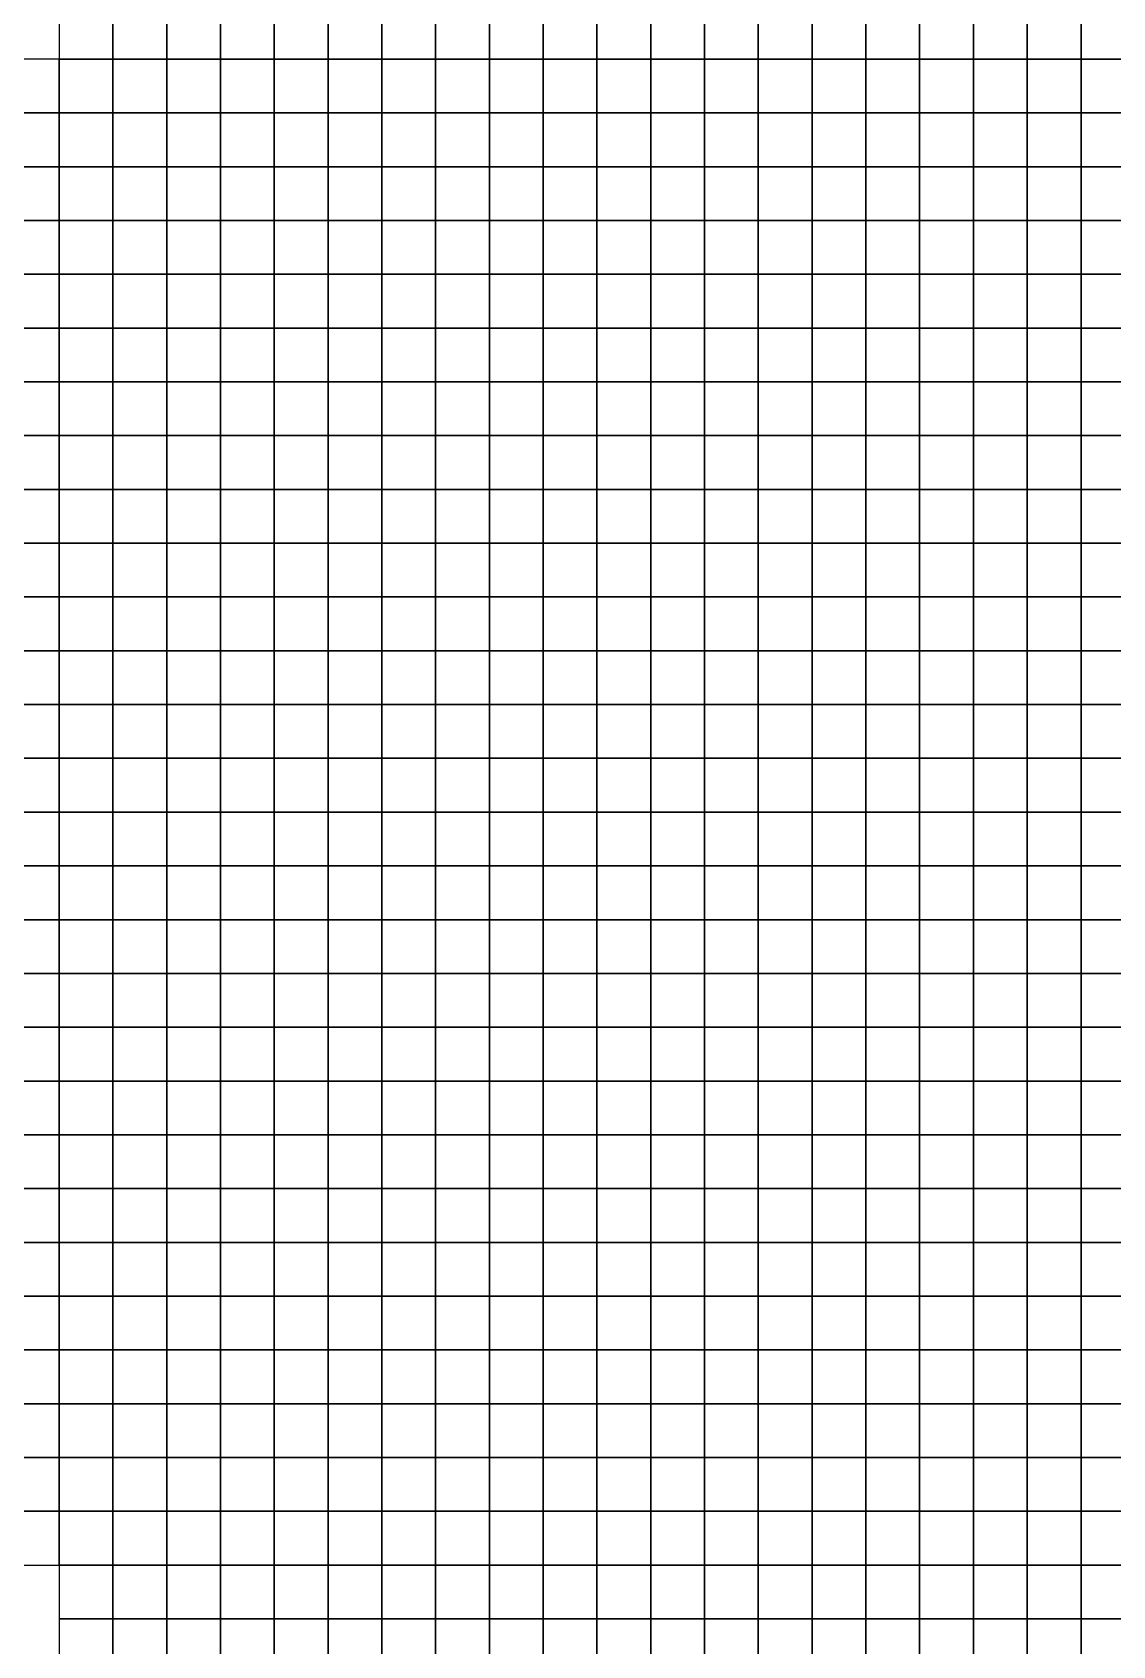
# Model space of a CAD drawing. Extents: x -2.8 to 74.5, y -0.2 to 18.4.
# Drawn here: x 6.07 to 10.09, y 5.9 to 11.9 of the extents above; entities that cross this region are included whole.
import ezdxf

# ---------------------------------------------------------------- set-up
doc = ezdxf.new("R2010")
doc.units = 0
doc.header["$MEASUREMENT"] = 0
doc.layers.add('layer_elements', color=7, linetype='Continuous')

msp = doc.modelspace()

# ---------------------------------------------------------------- linework, layer by layer
at = {"layer": 'layer_elements', "color": 40, "true_color": 0xffdc37}
for points in [[(6.17, 11.8), (6.37, 11.8, 0), (6.37, 12, 0), (6.17, 12)], [(6.37, 11.8, 0), (6.57, 11.8), (6.57, 12), (6.37, 12, 0)], [(6.57, 11.8), (6.77, 11.8), (6.77, 12), (6.57, 12)], [(5.97, 11.6), (6.17, 11.6), (6.17, 11.8), (5.97, 11.8)], [(6.57, 11.6), (6.77, 11.6), (6.77, 11.8), (6.57, 11.8)], [(6.57, 11.4), (6.77, 11.4), (6.77, 11.6), (6.57, 11.6)], [(6.17, 11.2), (6.37, 11.2), (6.37, 11.4), (6.17, 11.4)], [(6.37, 11.2), (6.57, 11.2), (6.57, 11.4), (6.37, 11.4)], [(6.57, 11.2), (6.77, 11.2), (6.77, 11.4), (6.57, 11.4)], [(6.37, 11), (6.57, 11), (6.57, 11.2), (6.37, 11.2)], [(6.17, 6.6), (6.37, 6.6), (6.37, 6.8), (6.17, 6.8)], [(6.37, 6.6), (6.57, 6.6), (6.57, 6.8), (6.37, 6.8)], [(6.57, 6.6), (6.77, 6.6), (6.77, 6.8), (6.57, 6.8)], [(6.57, 6.4), (6.77, 6.4), (6.77, 6.6), (6.57, 6.6)], [(5.97, 6.2), (6.17, 6.2), (6.17, 6.4, 0), (5.97, 6.4, 0)], [(6.57, 6.2), (6.77, 6.2), (6.77, 6.4), (6.57, 6.4)], [(6.17, 6), (6.37, 6, 0), (6.37, 6.2, 0), (6.17, 6.2)], [(6.37, 6, 0), (6.57, 6), (6.57, 6.2), (6.37, 6.2, 0)], [(6.57, 6), (6.77, 6), (6.77, 6.2), (6.57, 6.2)], [(6.17, 5.8), (6.37, 5.8, 0), (6.37, 6, 0), (6.17, 6)], [(6.37, 5.8, 0), (6.57, 5.8), (6.57, 6), (6.37, 6, 0)], [(6.57, 5.8), (6.77, 5.8), (6.77, 6), (6.57, 6)]]:
    msp.add_3dface(points, dxfattribs=at)
at = {"layer": 'layer_elements', "color": 51, "true_color": 0xffff73}
for points in [[(6.77, 11.8), (6.97, 11.8), (6.97, 12), (6.77, 12)], [(6.97, 11.8), (7.17, 11.8), (7.17, 12), (6.97, 12)], [(6.77, 11.6), (6.97, 11.6), (6.97, 11.8), (6.77, 11.8)], [(6.97, 11.6), (7.17, 11.6), (7.17, 11.8), (6.97, 11.8)], [(5.97, 11.4), (6.17, 11.4), (6.17, 11.6), (5.97, 11.6)], [(6.77, 11.4), (6.97, 11.4), (6.97, 11.6), (6.77, 11.6)], [(6.97, 11.4), (7.17, 11.4), (7.17, 11.6), (6.97, 11.6)], [(5.97, 11.2), (6.17, 11.2), (6.17, 11.4), (5.97, 11.4)], [(6.77, 11.2), (6.97, 11.2), (6.97, 11.4), (6.77, 11.4)], [(6.97, 11.2), (7.17, 11.2), (7.17, 11.4), (6.97, 11.4)], [(5.97, 11), (6.17, 11), (6.17, 11.2), (5.97, 11.2)], [(6.17, 11), (6.37, 11), (6.37, 11.2), (6.17, 11.2)], [(6.57, 11), (6.77, 11), (6.77, 11.2), (6.57, 11.2)], [(6.77, 11), (6.97, 11), (6.97, 11.2), (6.77, 11.2)], [(6.97, 11), (7.17, 11), (7.17, 11.2), (6.97, 11.2)], [(5.97, 10.8), (6.17, 10.8), (6.17, 11), (5.97, 11)], [(6.17, 10.8), (6.37, 10.8), (6.37, 11), (6.17, 11)], [(6.37, 10.8), (6.57, 10.8), (6.57, 11), (6.37, 11)], [(6.57, 10.8), (6.77, 10.8), (6.77, 11), (6.57, 11)], [(6.77, 10.8), (6.97, 10.8), (6.97, 11), (6.77, 11)], [(5.97, 10.6), (6.17, 10.6), (6.17, 10.8), (5.97, 10.8)], [(6.17, 10.6), (6.37, 10.6), (6.37, 10.8), (6.17, 10.8)], [(6.37, 10.6), (6.57, 10.6), (6.57, 10.8), (6.37, 10.8)], [(6.57, 10.6), (6.77, 10.6), (6.77, 10.8), (6.57, 10.8)], [(5.97, 7), (6.17, 7), (6.17, 7.2), (5.97, 7.2)], [(6.17, 7), (6.37, 7), (6.37, 7.2), (6.17, 7.2)], [(6.37, 7), (6.57, 7), (6.57, 7.2), (6.37, 7.2)], [(6.57, 7), (6.77, 7), (6.77, 7.2), (6.57, 7.2)], [(5.97, 6.8), (6.17, 6.8), (6.17, 7), (5.97, 7)], [(6.17, 6.8), (6.37, 6.8), (6.37, 7), (6.17, 7)], [(6.37, 6.8), (6.57, 6.8), (6.57, 7), (6.37, 7)], [(6.57, 6.8), (6.77, 6.8), (6.77, 7), (6.57, 7)], [(6.77, 6.8), (6.97, 6.8), (6.97, 7), (6.77, 7)], [(5.97, 6.6), (6.17, 6.6), (6.17, 6.8), (5.97, 6.8)], [(6.77, 6.6), (6.97, 6.6), (6.97, 6.8), (6.77, 6.8)], [(5.97, 6.4, 0), (6.17, 6.4, 0), (6.17, 6.6), (5.97, 6.6)], [(6.77, 6.4), (6.97, 6.4), (6.97, 6.6), (6.77, 6.6)], [(6.77, 6.2), (6.97, 6.2), (6.97, 6.4), (6.77, 6.4)], [(6.77, 6), (6.97, 6), (6.97, 6.2), (6.77, 6.2)], [(6.77, 5.8), (6.97, 5.8), (6.97, 6), (6.77, 6)], [(6.97, 5.8), (7.17, 5.8), (7.17, 6), (6.97, 6)]]:
    msp.add_3dface(points, dxfattribs=at)
at = {"layer": 'layer_elements', "color": 171, "true_color": 0x8080ff}
for points in [[(7.17, 11.8), (7.37, 11.8), (7.37, 12), (7.17, 12)], [(7.37, 11.8), (7.57, 11.8), (7.57, 12), (7.37, 12)], [(7.57, 11.8), (7.77, 11.8), (7.77, 12), (7.57, 12)], [(7.77, 11.8), (7.97, 11.8), (7.97, 12), (7.77, 12)], [(7.97, 11.8), (8.17, 11.8), (8.17, 12), (7.97, 12)], [(8.17, 11.8), (8.37, 11.8), (8.37, 12), (8.17, 12)], [(8.37, 11.8), (8.57, 11.8), (8.57, 12), (8.37, 12)], [(8.57, 11.8), (8.77, 11.8), (8.77, 12), (8.57, 12)], [(8.77, 11.8), (8.97, 11.8), (8.97, 12), (8.77, 12)], [(8.97, 11.8), (9.17, 11.8), (9.17, 12), (8.97, 12)], [(9.17, 11.8), (9.37, 11.8), (9.37, 12), (9.17, 12)], [(9.37, 11.8), (9.57, 11.8), (9.57, 12), (9.37, 12)], [(9.57, 11.8), (9.77, 11.8), (9.77, 12), (9.57, 12)], [(9.77, 11.8), (9.97, 11.8), (9.97, 12), (9.77, 12)], [(9.97, 11.8), (10.17, 11.8), (10.17, 12), (9.97, 12)], [(7.17, 11.6), (7.37, 11.6), (7.37, 11.8), (7.17, 11.8)], [(7.37, 11.6), (7.57, 11.6), (7.57, 11.8), (7.37, 11.8)], [(7.57, 11.6), (7.77, 11.6), (7.77, 11.8), (7.57, 11.8)], [(7.77, 11.6), (7.97, 11.6), (7.97, 11.8), (7.77, 11.8)], [(7.97, 11.6), (8.17, 11.6), (8.17, 11.8), (7.97, 11.8)], [(8.17, 11.6), (8.37, 11.6), (8.37, 11.8), (8.17, 11.8)], [(8.37, 11.6), (8.57, 11.6), (8.57, 11.8), (8.37, 11.8)], [(8.57, 11.6), (8.77, 11.6), (8.77, 11.8), (8.57, 11.8)], [(8.77, 11.6), (8.97, 11.6), (8.97, 11.8), (8.77, 11.8)], [(8.97, 11.6), (9.17, 11.6), (9.17, 11.8), (8.97, 11.8)], [(9.17, 11.6), (9.37, 11.6), (9.37, 11.8), (9.17, 11.8)], [(9.37, 11.6), (9.57, 11.6), (9.57, 11.8), (9.37, 11.8)], [(9.57, 11.6), (9.77, 11.6), (9.77, 11.8), (9.57, 11.8)], [(9.77, 11.6), (9.97, 11.6), (9.97, 11.8), (9.77, 11.8)], [(9.97, 11.6), (10.17, 11.6), (10.17, 11.8), (9.97, 11.8)], [(7.17, 11.4), (7.37, 11.4), (7.37, 11.6), (7.17, 11.6)], [(7.37, 11.4), (7.57, 11.4), (7.57, 11.6), (7.37, 11.6)], [(7.57, 11.4), (7.77, 11.4), (7.77, 11.6), (7.57, 11.6)], [(7.77, 11.4), (7.97, 11.4), (7.97, 11.6), (7.77, 11.6)], [(7.97, 11.4), (8.17, 11.4), (8.17, 11.6), (7.97, 11.6)], [(8.17, 11.4), (8.37, 11.4), (8.37, 11.6), (8.17, 11.6)], [(8.37, 11.4), (8.57, 11.4), (8.57, 11.6), (8.37, 11.6)], [(8.57, 11.4), (8.77, 11.4), (8.77, 11.6), (8.57, 11.6)], [(8.77, 11.4), (8.97, 11.4), (8.97, 11.6), (8.77, 11.6)], [(8.97, 11.4), (9.17, 11.4), (9.17, 11.6), (8.97, 11.6)], [(9.17, 11.4), (9.37, 11.4), (9.37, 11.6), (9.17, 11.6)], [(9.37, 11.4), (9.57, 11.4), (9.57, 11.6), (9.37, 11.6)], [(9.57, 11.4), (9.77, 11.4), (9.77, 11.6), (9.57, 11.6)], [(9.77, 11.4), (9.97, 11.4), (9.97, 11.6), (9.77, 11.6)], [(9.97, 11.4), (10.17, 11.4), (10.17, 11.6), (9.97, 11.6)], [(7.17, 11.2), (7.37, 11.2), (7.37, 11.4), (7.17, 11.4)], [(7.37, 11.2), (7.57, 11.2), (7.57, 11.4), (7.37, 11.4)], [(7.57, 11.2), (7.77, 11.2), (7.77, 11.4), (7.57, 11.4)], [(7.77, 11.2), (7.97, 11.2), (7.97, 11.4), (7.77, 11.4)], [(7.97, 11.2), (8.17, 11.2), (8.17, 11.4), (7.97, 11.4)], [(8.17, 11.2), (8.37, 11.2), (8.37, 11.4), (8.17, 11.4)], [(8.37, 11.2), (8.57, 11.2), (8.57, 11.4), (8.37, 11.4)], [(8.57, 11.2), (8.77, 11.2), (8.77, 11.4), (8.57, 11.4)], [(8.77, 11.2), (8.97, 11.2), (8.97, 11.4), (8.77, 11.4)], [(8.97, 11.2), (9.17, 11.2), (9.17, 11.4), (8.97, 11.4)], [(9.17, 11.2), (9.37, 11.2), (9.37, 11.4), (9.17, 11.4)], [(9.37, 11.2), (9.57, 11.2), (9.57, 11.4), (9.37, 11.4)], [(9.57, 11.2), (9.77, 11.2), (9.77, 11.4), (9.57, 11.4)], [(9.77, 11.2), (9.97, 11.2), (9.97, 11.4), (9.77, 11.4)], [(9.97, 11.2), (10.17, 11.2), (10.17, 11.4), (9.97, 11.4)], [(7.17, 11), (7.37, 11), (7.37, 11.2), (7.17, 11.2)], [(7.37, 11), (7.57, 11), (7.57, 11.2), (7.37, 11.2)], [(7.57, 11), (7.77, 11), (7.77, 11.2), (7.57, 11.2)], [(7.77, 11), (7.97, 11), (7.97, 11.2), (7.77, 11.2)], [(7.97, 11), (8.17, 11), (8.17, 11.2), (7.97, 11.2)], [(8.17, 11), (8.37, 11), (8.37, 11.2), (8.17, 11.2)], [(8.37, 11), (8.57, 11), (8.57, 11.2), (8.37, 11.2)], [(8.57, 11), (8.77, 11), (8.77, 11.2), (8.57, 11.2)], [(8.77, 11), (8.97, 11), (8.97, 11.2), (8.77, 11.2)], [(8.97, 11), (9.17, 11), (9.17, 11.2), (8.97, 11.2)], [(9.17, 11), (9.37, 11), (9.37, 11.2), (9.17, 11.2)], [(9.37, 11), (9.57, 11), (9.57, 11.2), (9.37, 11.2)], [(9.57, 11), (9.77, 11), (9.77, 11.2), (9.57, 11.2)], [(9.77, 11), (9.97, 11), (9.97, 11.2), (9.77, 11.2)], [(9.97, 11), (10.17, 11), (10.17, 11.2), (9.97, 11.2)], [(6.97, 10.8), (7.17, 10.8), (7.17, 11), (6.97, 11)], [(7.17, 10.8), (7.37, 10.8), (7.37, 11), (7.17, 11)], [(7.37, 10.8), (7.57, 10.8), (7.57, 11), (7.37, 11)], [(7.57, 10.8), (7.77, 10.8), (7.77, 11), (7.57, 11)], [(7.77, 10.8), (7.97, 10.8), (7.97, 11), (7.77, 11)], [(7.97, 10.8), (8.17, 10.8), (8.17, 11), (7.97, 11)], [(8.17, 10.8), (8.37, 10.8), (8.37, 11), (8.17, 11)], [(8.37, 10.8), (8.57, 10.8), (8.57, 11), (8.37, 11)], [(8.57, 10.8), (8.77, 10.8), (8.77, 11), (8.57, 11)], [(8.77, 10.8), (8.97, 10.8), (8.97, 11), (8.77, 11)], [(8.97, 10.8), (9.17, 10.8), (9.17, 11), (8.97, 11)], [(9.17, 10.8), (9.37, 10.8), (9.37, 11), (9.17, 11)], [(9.37, 10.8), (9.57, 10.8), (9.57, 11), (9.37, 11)], [(9.57, 10.8), (9.77, 10.8), (9.77, 11), (9.57, 11)], [(9.77, 10.8), (9.97, 10.8), (9.97, 11), (9.77, 11)], [(9.97, 10.8), (10.17, 10.8), (10.17, 11), (9.97, 11)], [(6.77, 10.6), (6.97, 10.6), (6.97, 10.8), (6.77, 10.8)], [(6.97, 10.6), (7.17, 10.6), (7.17, 10.8), (6.97, 10.8)], [(7.17, 10.6), (7.37, 10.6), (7.37, 10.8), (7.17, 10.8)], [(7.37, 10.6), (7.57, 10.6), (7.57, 10.8), (7.37, 10.8)], [(7.57, 10.6), (7.77, 10.6), (7.77, 10.8), (7.57, 10.8)], [(7.77, 10.6), (7.97, 10.6), (7.97, 10.8), (7.77, 10.8)], [(7.97, 10.6), (8.17, 10.6), (8.17, 10.8), (7.97, 10.8)], [(8.17, 10.6), (8.37, 10.6), (8.37, 10.8), (8.17, 10.8)], [(8.37, 10.6), (8.57, 10.6), (8.57, 10.8), (8.37, 10.8)], [(8.57, 10.6), (8.77, 10.6), (8.77, 10.8), (8.57, 10.8)], [(8.77, 10.6), (8.97, 10.6), (8.97, 10.8), (8.77, 10.8)], [(8.97, 10.6), (9.17, 10.6), (9.17, 10.8), (8.97, 10.8)], [(9.17, 10.6), (9.37, 10.6), (9.37, 10.8), (9.17, 10.8)], [(9.37, 10.6), (9.57, 10.6), (9.57, 10.8), (9.37, 10.8)], [(9.57, 10.6), (9.77, 10.6), (9.77, 10.8), (9.57, 10.8)], [(9.77, 10.6), (9.97, 10.6), (9.97, 10.8), (9.77, 10.8)], [(9.97, 10.6), (10.17, 10.6), (10.17, 10.8), (9.97, 10.8)], [(5.97, 10.4), (6.17, 10.4), (6.17, 10.6), (5.97, 10.6)], [(6.17, 10.4), (6.37, 10.4), (6.37, 10.6), (6.17, 10.6)], [(6.37, 10.4), (6.57, 10.4), (6.57, 10.6), (6.37, 10.6)], [(6.57, 10.4), (6.77, 10.4), (6.77, 10.6), (6.57, 10.6)], [(6.77, 10.4), (6.97, 10.4), (6.97, 10.6), (6.77, 10.6)], [(6.97, 10.4), (7.17, 10.4), (7.17, 10.6), (6.97, 10.6)], [(7.17, 10.4), (7.37, 10.4), (7.37, 10.6), (7.17, 10.6)], [(7.37, 10.4), (7.57, 10.4), (7.57, 10.6), (7.37, 10.6)], [(7.57, 10.4), (7.77, 10.4), (7.77, 10.6), (7.57, 10.6)], [(7.77, 10.4), (7.97, 10.4), (7.97, 10.6), (7.77, 10.6)], [(7.97, 10.4), (8.17, 10.4), (8.17, 10.6), (7.97, 10.6)], [(8.17, 10.4), (8.37, 10.4), (8.37, 10.6), (8.17, 10.6)], [(8.37, 10.4), (8.57, 10.4), (8.57, 10.6), (8.37, 10.6)], [(8.57, 10.4), (8.77, 10.4), (8.77, 10.6), (8.57, 10.6)], [(8.77, 10.4), (8.97, 10.4), (8.97, 10.6), (8.77, 10.6)], [(8.97, 10.4), (9.17, 10.4), (9.17, 10.6), (8.97, 10.6)], [(9.17, 10.4), (9.37, 10.4), (9.37, 10.6), (9.17, 10.6)], [(9.37, 10.4), (9.57, 10.4), (9.57, 10.6), (9.37, 10.6)], [(9.57, 10.4), (9.77, 10.4), (9.77, 10.6), (9.57, 10.6)], [(9.77, 10.4), (9.97, 10.4), (9.97, 10.6), (9.77, 10.6)], [(9.97, 10.4), (10.17, 10.4), (10.17, 10.6), (9.97, 10.6)], [(5.97, 10.2), (6.17, 10.2), (6.17, 10.4), (5.97, 10.4)], [(6.17, 10.2), (6.37, 10.2), (6.37, 10.4), (6.17, 10.4)], [(6.37, 10.2), (6.57, 10.2), (6.57, 10.4), (6.37, 10.4)], [(6.57, 10.2), (6.77, 10.2), (6.77, 10.4), (6.57, 10.4)], [(6.77, 10.2), (6.97, 10.2), (6.97, 10.4), (6.77, 10.4)], [(6.97, 10.2), (7.17, 10.2), (7.17, 10.4), (6.97, 10.4)], [(7.17, 10.2), (7.37, 10.2), (7.37, 10.4), (7.17, 10.4)], [(7.37, 10.2), (7.57, 10.2), (7.57, 10.4), (7.37, 10.4)], [(7.57, 10.2), (7.77, 10.2), (7.77, 10.4), (7.57, 10.4)], [(7.77, 10.2), (7.97, 10.2), (7.97, 10.4), (7.77, 10.4)], [(7.97, 10.2), (8.17, 10.2), (8.17, 10.4), (7.97, 10.4)], [(8.17, 10.2), (8.37, 10.2), (8.37, 10.4), (8.17, 10.4)], [(8.37, 10.2), (8.57, 10.2), (8.57, 10.4), (8.37, 10.4)], [(8.57, 10.2), (8.77, 10.2), (8.77, 10.4), (8.57, 10.4)], [(8.77, 10.2), (8.97, 10.2), (8.97, 10.4), (8.77, 10.4)], [(8.97, 10.2), (9.17, 10.2), (9.17, 10.4), (8.97, 10.4)], [(9.17, 10.2), (9.37, 10.2), (9.37, 10.4), (9.17, 10.4)], [(9.37, 10.2), (9.57, 10.2), (9.57, 10.4), (9.37, 10.4)], [(9.57, 10.2), (9.77, 10.2), (9.77, 10.4), (9.57, 10.4)], [(9.77, 10.2), (9.97, 10.2), (9.97, 10.4), (9.77, 10.4)], [(9.97, 10.2), (10.17, 10.2), (10.17, 10.4), (9.97, 10.4)], [(5.97, 10), (6.17, 10), (6.17, 10.2), (5.97, 10.2)], [(6.17, 10), (6.37, 10), (6.37, 10.2), (6.17, 10.2)], [(6.37, 10), (6.57, 10), (6.57, 10.2), (6.37, 10.2)], [(6.57, 10), (6.77, 10), (6.77, 10.2), (6.57, 10.2)], [(6.77, 10), (6.97, 10), (6.97, 10.2), (6.77, 10.2)], [(6.97, 10), (7.17, 10), (7.17, 10.2), (6.97, 10.2)], [(7.17, 10), (7.37, 10), (7.37, 10.2), (7.17, 10.2)], [(7.37, 10), (7.57, 10), (7.57, 10.2), (7.37, 10.2)], [(7.57, 10), (7.77, 10), (7.77, 10.2), (7.57, 10.2)], [(7.77, 10), (7.97, 10), (7.97, 10.2), (7.77, 10.2)], [(7.97, 10), (8.17, 10), (8.17, 10.2), (7.97, 10.2)], [(8.17, 10), (8.37, 10), (8.37, 10.2), (8.17, 10.2)], [(8.37, 10), (8.57, 10), (8.57, 10.2), (8.37, 10.2)], [(8.57, 10), (8.77, 10), (8.77, 10.2), (8.57, 10.2)], [(8.77, 10), (8.97, 10), (8.97, 10.2), (8.77, 10.2)], [(8.97, 10), (9.17, 10), (9.17, 10.2), (8.97, 10.2)], [(9.17, 10), (9.37, 10), (9.37, 10.2), (9.17, 10.2)], [(9.37, 10), (9.57, 10), (9.57, 10.2), (9.37, 10.2)], [(9.57, 10), (9.77, 10), (9.77, 10.2), (9.57, 10.2)], [(9.77, 10), (9.97, 10), (9.97, 10.2), (9.77, 10.2)], [(9.97, 10), (10.17, 10), (10.17, 10.2), (9.97, 10.2)], [(5.97, 9.8), (6.17, 9.8), (6.17, 10), (5.97, 10)], [(6.17, 9.8), (6.37, 9.8), (6.37, 10), (6.17, 10)], [(6.37, 9.8), (6.57, 9.8), (6.57, 10), (6.37, 10)], [(6.57, 9.8), (6.77, 9.8), (6.77, 10), (6.57, 10)], [(6.77, 9.8), (6.97, 9.8), (6.97, 10), (6.77, 10)], [(6.97, 9.8), (7.17, 9.8), (7.17, 10), (6.97, 10)], [(7.17, 9.8), (7.37, 9.8), (7.37, 10), (7.17, 10)], [(7.37, 9.8), (7.57, 9.8), (7.57, 10), (7.37, 10)], [(7.57, 9.8), (7.77, 9.8), (7.77, 10), (7.57, 10)], [(7.77, 9.8), (7.97, 9.8), (7.97, 10), (7.77, 10)], [(7.97, 9.8), (8.17, 9.8), (8.17, 10), (7.97, 10)], [(8.17, 9.8), (8.37, 9.8), (8.37, 10), (8.17, 10)], [(8.37, 9.8), (8.57, 9.8), (8.57, 10), (8.37, 10)], [(8.57, 9.8), (8.77, 9.8), (8.77, 10), (8.57, 10)], [(8.77, 9.8), (8.97, 9.8), (8.97, 10), (8.77, 10)], [(8.97, 9.8), (9.17, 9.8), (9.17, 10), (8.97, 10)], [(9.17, 9.8), (9.37, 9.8), (9.37, 10), (9.17, 10)], [(9.37, 9.8), (9.57, 9.8), (9.57, 10), (9.37, 10)], [(9.57, 9.8), (9.77, 9.8), (9.77, 10), (9.57, 10)], [(9.77, 9.8), (9.97, 9.8), (9.97, 10), (9.77, 10)], [(9.97, 9.8), (10.17, 9.8), (10.17, 10), (9.97, 10)], [(5.97, 9.6), (6.17, 9.6), (6.17, 9.8), (5.97, 9.8)], [(6.17, 9.6), (6.37, 9.6), (6.37, 9.8), (6.17, 9.8)], [(6.37, 9.6), (6.57, 9.6), (6.57, 9.8), (6.37, 9.8)], [(6.57, 9.6), (6.77, 9.6), (6.77, 9.8), (6.57, 9.8)], [(6.77, 9.6), (6.97, 9.6), (6.97, 9.8), (6.77, 9.8)], [(6.97, 9.6), (7.17, 9.6), (7.17, 9.8), (6.97, 9.8)], [(7.17, 9.6), (7.37, 9.6), (7.37, 9.8), (7.17, 9.8)], [(7.37, 9.6), (7.57, 9.6), (7.57, 9.8), (7.37, 9.8)], [(7.57, 9.6), (7.77, 9.6), (7.77, 9.8), (7.57, 9.8)], [(7.77, 9.6), (7.97, 9.6), (7.97, 9.8), (7.77, 9.8)], [(7.97, 9.6), (8.17, 9.6), (8.17, 9.8), (7.97, 9.8)], [(8.17, 9.6), (8.37, 9.6), (8.37, 9.8), (8.17, 9.8)], [(8.37, 9.6), (8.57, 9.6), (8.57, 9.8), (8.37, 9.8)], [(8.57, 9.6), (8.77, 9.6), (8.77, 9.8), (8.57, 9.8)], [(8.77, 9.6), (8.97, 9.6), (8.97, 9.8), (8.77, 9.8)], [(8.97, 9.6), (9.17, 9.6), (9.17, 9.8), (8.97, 9.8)], [(9.17, 9.6), (9.37, 9.6), (9.37, 9.8), (9.17, 9.8)], [(9.37, 9.6), (9.57, 9.6), (9.57, 9.8), (9.37, 9.8)], [(9.57, 9.6), (9.77, 9.6), (9.77, 9.8), (9.57, 9.8)], [(9.77, 9.6), (9.97, 9.6), (9.97, 9.8), (9.77, 9.8)], [(9.97, 9.6), (10.17, 9.6), (10.17, 9.8), (9.97, 9.8)], [(5.97, 9.4), (6.17, 9.4), (6.17, 9.6), (5.97, 9.6)], [(6.17, 9.4), (6.37, 9.4), (6.37, 9.6), (6.17, 9.6)], [(6.37, 9.4), (6.57, 9.4), (6.57, 9.6), (6.37, 9.6)], [(6.57, 9.4), (6.77, 9.4), (6.77, 9.6), (6.57, 9.6)], [(6.77, 9.4), (6.97, 9.4), (6.97, 9.6), (6.77, 9.6)], [(6.97, 9.4), (7.17, 9.4), (7.17, 9.6), (6.97, 9.6)], [(7.17, 9.4), (7.37, 9.4), (7.37, 9.6), (7.17, 9.6)], [(7.37, 9.4), (7.57, 9.4), (7.57, 9.6), (7.37, 9.6)], [(7.57, 9.4), (7.77, 9.4), (7.77, 9.6), (7.57, 9.6)], [(7.77, 9.4), (7.97, 9.4), (7.97, 9.6), (7.77, 9.6)], [(7.97, 9.4), (8.17, 9.4), (8.17, 9.6), (7.97, 9.6)], [(8.17, 9.4), (8.37, 9.4), (8.37, 9.6), (8.17, 9.6)], [(8.37, 9.4), (8.57, 9.4), (8.57, 9.6), (8.37, 9.6)], [(8.57, 9.4), (8.77, 9.4), (8.77, 9.6), (8.57, 9.6)], [(8.77, 9.4), (8.97, 9.4), (8.97, 9.6), (8.77, 9.6)], [(8.97, 9.4), (9.17, 9.4), (9.17, 9.6), (8.97, 9.6)], [(9.17, 9.4), (9.37, 9.4), (9.37, 9.6), (9.17, 9.6)], [(9.37, 9.4), (9.57, 9.4), (9.57, 9.6), (9.37, 9.6)], [(9.57, 9.4), (9.77, 9.4), (9.77, 9.6), (9.57, 9.6)], [(9.77, 9.4), (9.97, 9.4), (9.97, 9.6), (9.77, 9.6)], [(9.97, 9.4), (10.17, 9.4), (10.17, 9.6), (9.97, 9.6)], [(5.97, 9.2), (6.17, 9.2), (6.17, 9.4), (5.97, 9.4)], [(6.17, 9.2), (6.37, 9.2), (6.37, 9.4), (6.17, 9.4)], [(6.37, 9.2), (6.57, 9.2), (6.57, 9.4), (6.37, 9.4)], [(6.57, 9.2), (6.77, 9.2), (6.77, 9.4), (6.57, 9.4)], [(6.77, 9.2), (6.97, 9.2), (6.97, 9.4), (6.77, 9.4)], [(6.97, 9.2), (7.17, 9.2), (7.17, 9.4), (6.97, 9.4)], [(7.17, 9.2), (7.37, 9.2), (7.37, 9.4), (7.17, 9.4)], [(7.37, 9.2), (7.57, 9.2), (7.57, 9.4), (7.37, 9.4)], [(7.57, 9.2), (7.77, 9.2), (7.77, 9.4), (7.57, 9.4)], [(7.77, 9.2), (7.97, 9.2), (7.97, 9.4), (7.77, 9.4)], [(7.97, 9.2), (8.17, 9.2), (8.17, 9.4), (7.97, 9.4)], [(8.17, 9.2), (8.37, 9.2), (8.37, 9.4), (8.17, 9.4)], [(8.37, 9.2), (8.57, 9.2), (8.57, 9.4), (8.37, 9.4)], [(8.57, 9.2), (8.77, 9.2), (8.77, 9.4), (8.57, 9.4)], [(8.77, 9.2), (8.97, 9.2), (8.97, 9.4), (8.77, 9.4)], [(8.97, 9.2), (9.17, 9.2), (9.17, 9.4), (8.97, 9.4)], [(9.17, 9.2), (9.37, 9.2), (9.37, 9.4), (9.17, 9.4)], [(9.37, 9.2), (9.57, 9.2), (9.57, 9.4), (9.37, 9.4)], [(9.57, 9.2), (9.77, 9.2), (9.77, 9.4), (9.57, 9.4)], [(9.77, 9.2), (9.97, 9.2), (9.97, 9.4), (9.77, 9.4)], [(9.97, 9.2), (10.17, 9.2), (10.17, 9.4), (9.97, 9.4)], [(5.97, 9), (6.17, 9), (6.17, 9.2), (5.97, 9.2)], [(6.17, 9), (6.37, 9), (6.37, 9.2), (6.17, 9.2)], [(6.37, 9), (6.57, 9), (6.57, 9.2), (6.37, 9.2)], [(6.57, 9), (6.77, 9), (6.77, 9.2), (6.57, 9.2)], [(6.77, 9), (6.97, 9), (6.97, 9.2), (6.77, 9.2)], [(6.97, 9), (7.17, 9), (7.17, 9.2), (6.97, 9.2)], [(7.17, 9), (7.37, 9), (7.37, 9.2), (7.17, 9.2)], [(7.37, 9), (7.57, 9), (7.57, 9.2), (7.37, 9.2)], [(7.57, 9), (7.77, 9), (7.77, 9.2), (7.57, 9.2)], [(7.77, 9), (7.97, 9), (7.97, 9.2), (7.77, 9.2)], [(7.97, 9), (8.17, 9), (8.17, 9.2), (7.97, 9.2)], [(8.17, 9), (8.37, 9), (8.37, 9.2), (8.17, 9.2)], [(8.37, 9), (8.57, 9), (8.57, 9.2), (8.37, 9.2)], [(8.57, 9), (8.77, 9), (8.77, 9.2), (8.57, 9.2)], [(8.77, 9), (8.97, 9), (8.97, 9.2), (8.77, 9.2)], [(8.97, 9), (9.17, 9), (9.17, 9.2), (8.97, 9.2)], [(9.17, 9), (9.37, 9), (9.37, 9.2), (9.17, 9.2)], [(9.37, 9), (9.57, 9), (9.57, 9.2), (9.37, 9.2)], [(9.57, 9), (9.77, 9), (9.77, 9.2), (9.57, 9.2)], [(9.77, 9), (9.97, 9), (9.97, 9.2), (9.77, 9.2)], [(9.97, 9), (10.17, 9), (10.17, 9.2), (9.97, 9.2)], [(5.97, 8.8), (6.17, 8.8), (6.17, 9), (5.97, 9)], [(6.17, 8.8), (6.37, 8.8), (6.37, 9), (6.17, 9)], [(6.37, 8.8), (6.57, 8.8), (6.57, 9), (6.37, 9)], [(6.57, 8.8), (6.77, 8.8), (6.77, 9), (6.57, 9)], [(6.77, 8.8), (6.97, 8.8), (6.97, 9), (6.77, 9)], [(6.97, 8.8), (7.17, 8.8), (7.17, 9), (6.97, 9)], [(7.17, 8.8), (7.37, 8.8), (7.37, 9), (7.17, 9)], [(7.37, 8.8), (7.57, 8.8), (7.57, 9), (7.37, 9)], [(7.57, 8.8), (7.77, 8.8), (7.77, 9), (7.57, 9)], [(7.77, 8.8), (7.97, 8.8), (7.97, 9), (7.77, 9)], [(7.97, 8.8), (8.17, 8.8), (8.17, 9), (7.97, 9)], [(8.17, 8.8), (8.37, 8.8), (8.37, 9), (8.17, 9)], [(8.37, 8.8), (8.57, 8.8), (8.57, 9), (8.37, 9)], [(8.57, 8.8), (8.77, 8.8), (8.77, 9), (8.57, 9)], [(8.77, 8.8), (8.97, 8.8), (8.97, 9), (8.77, 9)], [(8.97, 8.8), (9.17, 8.8), (9.17, 9), (8.97, 9)], [(9.17, 8.8), (9.37, 8.8), (9.37, 9), (9.17, 9)], [(9.37, 8.8), (9.57, 8.8), (9.57, 9), (9.37, 9)], [(9.57, 8.8), (9.77, 8.8), (9.77, 9), (9.57, 9)], [(9.77, 8.8), (9.97, 8.8), (9.97, 9), (9.77, 9)], [(9.97, 8.8), (10.17, 8.8), (10.17, 9), (9.97, 9)], [(5.97, 8.6), (6.17, 8.6), (6.17, 8.8), (5.97, 8.8)], [(6.17, 8.6), (6.37, 8.6), (6.37, 8.8), (6.17, 8.8)], [(6.37, 8.6), (6.57, 8.6), (6.57, 8.8), (6.37, 8.8)], [(6.57, 8.6), (6.77, 8.6), (6.77, 8.8), (6.57, 8.8)], [(6.77, 8.6), (6.97, 8.6), (6.97, 8.8), (6.77, 8.8)], [(6.97, 8.6), (7.17, 8.6), (7.17, 8.8), (6.97, 8.8)], [(7.17, 8.6), (7.37, 8.6), (7.37, 8.8), (7.17, 8.8)], [(7.37, 8.6), (7.57, 8.6), (7.57, 8.8), (7.37, 8.8)], [(7.57, 8.6), (7.77, 8.6), (7.77, 8.8), (7.57, 8.8)], [(7.77, 8.6), (7.97, 8.6), (7.97, 8.8), (7.77, 8.8)], [(7.97, 8.6), (8.17, 8.6), (8.17, 8.8), (7.97, 8.8)], [(8.17, 8.6), (8.37, 8.6), (8.37, 8.8), (8.17, 8.8)], [(8.37, 8.6), (8.57, 8.6), (8.57, 8.8), (8.37, 8.8)], [(8.57, 8.6), (8.77, 8.6), (8.77, 8.8), (8.57, 8.8)], [(8.77, 8.6), (8.97, 8.6), (8.97, 8.8), (8.77, 8.8)], [(8.97, 8.6), (9.17, 8.6), (9.17, 8.8), (8.97, 8.8)], [(9.17, 8.6), (9.37, 8.6), (9.37, 8.8), (9.17, 8.8)], [(9.37, 8.6), (9.57, 8.6), (9.57, 8.8), (9.37, 8.8)], [(9.57, 8.6), (9.77, 8.6), (9.77, 8.8), (9.57, 8.8)], [(9.77, 8.6), (9.97, 8.6), (9.97, 8.8), (9.77, 8.8)], [(9.97, 8.6), (10.17, 8.6), (10.17, 8.8), (9.97, 8.8)], [(5.97, 8.4), (6.17, 8.4), (6.17, 8.6), (5.97, 8.6)], [(6.17, 8.4), (6.37, 8.4), (6.37, 8.6), (6.17, 8.6)], [(6.37, 8.4), (6.57, 8.4), (6.57, 8.6), (6.37, 8.6)], [(6.57, 8.4), (6.77, 8.4), (6.77, 8.6), (6.57, 8.6)], [(6.77, 8.4), (6.97, 8.4), (6.97, 8.6), (6.77, 8.6)], [(6.97, 8.4), (7.17, 8.4), (7.17, 8.6), (6.97, 8.6)], [(7.17, 8.4), (7.37, 8.4), (7.37, 8.6), (7.17, 8.6)], [(7.37, 8.4), (7.57, 8.4), (7.57, 8.6), (7.37, 8.6)], [(7.57, 8.4), (7.77, 8.4), (7.77, 8.6), (7.57, 8.6)], [(7.77, 8.4), (7.97, 8.4), (7.97, 8.6), (7.77, 8.6)], [(7.97, 8.4), (8.17, 8.4), (8.17, 8.6), (7.97, 8.6)], [(8.17, 8.4), (8.37, 8.4), (8.37, 8.6), (8.17, 8.6)], [(8.37, 8.4), (8.57, 8.4), (8.57, 8.6), (8.37, 8.6)], [(8.57, 8.4), (8.77, 8.4), (8.77, 8.6), (8.57, 8.6)], [(8.77, 8.4), (8.97, 8.4), (8.97, 8.6), (8.77, 8.6)], [(8.97, 8.4), (9.17, 8.4), (9.17, 8.6), (8.97, 8.6)], [(9.17, 8.4), (9.37, 8.4), (9.37, 8.6), (9.17, 8.6)], [(9.37, 8.4), (9.57, 8.4), (9.57, 8.6), (9.37, 8.6)], [(9.57, 8.4), (9.77, 8.4), (9.77, 8.6), (9.57, 8.6)], [(9.77, 8.4), (9.97, 8.4), (9.97, 8.6), (9.77, 8.6)], [(9.97, 8.4), (10.17, 8.4), (10.17, 8.6), (9.97, 8.6)], [(5.97, 8.2), (6.17, 8.2), (6.17, 8.4), (5.97, 8.4)], [(6.17, 8.2), (6.37, 8.2), (6.37, 8.4), (6.17, 8.4)], [(6.37, 8.2), (6.57, 8.2), (6.57, 8.4), (6.37, 8.4)], [(6.57, 8.2), (6.77, 8.2), (6.77, 8.4), (6.57, 8.4)], [(6.77, 8.2), (6.97, 8.2), (6.97, 8.4), (6.77, 8.4)], [(6.97, 8.2), (7.17, 8.2), (7.17, 8.4), (6.97, 8.4)], [(7.17, 8.2), (7.37, 8.2), (7.37, 8.4), (7.17, 8.4)], [(7.37, 8.2), (7.57, 8.2), (7.57, 8.4), (7.37, 8.4)], [(7.57, 8.2), (7.77, 8.2), (7.77, 8.4), (7.57, 8.4)], [(7.77, 8.2), (7.97, 8.2), (7.97, 8.4), (7.77, 8.4)], [(7.97, 8.2), (8.17, 8.2), (8.17, 8.4), (7.97, 8.4)], [(8.17, 8.2), (8.37, 8.2), (8.37, 8.4), (8.17, 8.4)], [(8.37, 8.2), (8.57, 8.2), (8.57, 8.4), (8.37, 8.4)], [(8.57, 8.2), (8.77, 8.2), (8.77, 8.4), (8.57, 8.4)], [(8.77, 8.2), (8.97, 8.2), (8.97, 8.4), (8.77, 8.4)], [(8.97, 8.2), (9.17, 8.2), (9.17, 8.4), (8.97, 8.4)], [(9.17, 8.2), (9.37, 8.2), (9.37, 8.4), (9.17, 8.4)], [(9.37, 8.2), (9.57, 8.2), (9.57, 8.4), (9.37, 8.4)], [(9.57, 8.2), (9.77, 8.2), (9.77, 8.4), (9.57, 8.4)], [(9.77, 8.2), (9.97, 8.2), (9.97, 8.4), (9.77, 8.4)], [(9.97, 8.2), (10.17, 8.2), (10.17, 8.4), (9.97, 8.4)], [(5.97, 8), (6.17, 8), (6.17, 8.2), (5.97, 8.2)], [(6.17, 8), (6.37, 8), (6.37, 8.2), (6.17, 8.2)], [(6.37, 8), (6.57, 8), (6.57, 8.2), (6.37, 8.2)], [(6.57, 8), (6.77, 8), (6.77, 8.2), (6.57, 8.2)], [(6.77, 8), (6.97, 8), (6.97, 8.2), (6.77, 8.2)], [(6.97, 8), (7.17, 8), (7.17, 8.2), (6.97, 8.2)], [(7.17, 8), (7.37, 8), (7.37, 8.2), (7.17, 8.2)], [(7.37, 8), (7.57, 8), (7.57, 8.2), (7.37, 8.2)], [(7.57, 8), (7.77, 8), (7.77, 8.2), (7.57, 8.2)], [(7.77, 8), (7.97, 8), (7.97, 8.2), (7.77, 8.2)], [(7.97, 8), (8.17, 8), (8.17, 8.2), (7.97, 8.2)], [(8.17, 8), (8.37, 8), (8.37, 8.2), (8.17, 8.2)], [(8.37, 8), (8.57, 8), (8.57, 8.2), (8.37, 8.2)], [(8.57, 8), (8.77, 8), (8.77, 8.2), (8.57, 8.2)], [(8.77, 8), (8.97, 8), (8.97, 8.2), (8.77, 8.2)], [(8.97, 8), (9.17, 8), (9.17, 8.2), (8.97, 8.2)], [(9.17, 8), (9.37, 8), (9.37, 8.2), (9.17, 8.2)], [(9.37, 8), (9.57, 8), (9.57, 8.2), (9.37, 8.2)], [(9.57, 8), (9.77, 8), (9.77, 8.2), (9.57, 8.2)], [(9.77, 8), (9.97, 8), (9.97, 8.2), (9.77, 8.2)], [(9.97, 8), (10.17, 8), (10.17, 8.2), (9.97, 8.2)], [(5.97, 7.8), (6.17, 7.8), (6.17, 8), (5.97, 8)], [(6.17, 7.8), (6.37, 7.8), (6.37, 8), (6.17, 8)], [(6.37, 7.8), (6.57, 7.8), (6.57, 8), (6.37, 8)], [(6.57, 7.8), (6.77, 7.8), (6.77, 8), (6.57, 8)], [(6.77, 7.8), (6.97, 7.8), (6.97, 8), (6.77, 8)], [(6.97, 7.8), (7.17, 7.8), (7.17, 8), (6.97, 8)], [(7.17, 7.8), (7.37, 7.8), (7.37, 8), (7.17, 8)], [(7.37, 7.8), (7.57, 7.8), (7.57, 8), (7.37, 8)], [(7.57, 7.8), (7.77, 7.8), (7.77, 8), (7.57, 8)], [(7.77, 7.8), (7.97, 7.8), (7.97, 8), (7.77, 8)], [(7.97, 7.8), (8.17, 7.8), (8.17, 8), (7.97, 8)], [(8.17, 7.8), (8.37, 7.8), (8.37, 8), (8.17, 8)], [(8.37, 7.8), (8.57, 7.8), (8.57, 8), (8.37, 8)], [(8.57, 7.8), (8.77, 7.8), (8.77, 8), (8.57, 8)], [(8.77, 7.8), (8.97, 7.8), (8.97, 8), (8.77, 8)], [(8.97, 7.8), (9.17, 7.8), (9.17, 8), (8.97, 8)], [(9.17, 7.8), (9.37, 7.8), (9.37, 8), (9.17, 8)], [(9.37, 7.8), (9.57, 7.8), (9.57, 8), (9.37, 8)], [(9.57, 7.8), (9.77, 7.8), (9.77, 8), (9.57, 8)], [(9.77, 7.8), (9.97, 7.8), (9.97, 8), (9.77, 8)], [(9.97, 7.8), (10.17, 7.8), (10.17, 8), (9.97, 8)], [(5.97, 7.6), (6.17, 7.6), (6.17, 7.8), (5.97, 7.8)], [(6.17, 7.6), (6.37, 7.6), (6.37, 7.8), (6.17, 7.8)], [(6.37, 7.6), (6.57, 7.6), (6.57, 7.8), (6.37, 7.8)], [(6.57, 7.6), (6.77, 7.6), (6.77, 7.8), (6.57, 7.8)], [(6.77, 7.6), (6.97, 7.6), (6.97, 7.8), (6.77, 7.8)], [(6.97, 7.6), (7.17, 7.6), (7.17, 7.8), (6.97, 7.8)], [(7.17, 7.6), (7.37, 7.6), (7.37, 7.8), (7.17, 7.8)], [(7.37, 7.6), (7.57, 7.6), (7.57, 7.8), (7.37, 7.8)], [(7.57, 7.6), (7.77, 7.6), (7.77, 7.8), (7.57, 7.8)], [(7.77, 7.6), (7.97, 7.6), (7.97, 7.8), (7.77, 7.8)], [(7.97, 7.6), (8.17, 7.6), (8.17, 7.8), (7.97, 7.8)], [(8.17, 7.6), (8.37, 7.6), (8.37, 7.8), (8.17, 7.8)], [(8.37, 7.6), (8.57, 7.6), (8.57, 7.8), (8.37, 7.8)], [(8.57, 7.6), (8.77, 7.6), (8.77, 7.8), (8.57, 7.8)], [(8.77, 7.6), (8.97, 7.6), (8.97, 7.8), (8.77, 7.8)], [(8.97, 7.6), (9.17, 7.6), (9.17, 7.8), (8.97, 7.8)], [(9.17, 7.6), (9.37, 7.6), (9.37, 7.8), (9.17, 7.8)], [(9.37, 7.6), (9.57, 7.6), (9.57, 7.8), (9.37, 7.8)], [(9.57, 7.6), (9.77, 7.6), (9.77, 7.8), (9.57, 7.8)], [(9.77, 7.6), (9.97, 7.6), (9.97, 7.8), (9.77, 7.8)], [(9.97, 7.6), (10.17, 7.6), (10.17, 7.8), (9.97, 7.8)], [(5.97, 7.4), (6.17, 7.4), (6.17, 7.6), (5.97, 7.6)], [(6.17, 7.4), (6.37, 7.4), (6.37, 7.6), (6.17, 7.6)], [(6.37, 7.4), (6.57, 7.4), (6.57, 7.6), (6.37, 7.6)], [(6.57, 7.4), (6.77, 7.4), (6.77, 7.6), (6.57, 7.6)], [(6.77, 7.4), (6.97, 7.4), (6.97, 7.6), (6.77, 7.6)], [(6.97, 7.4), (7.17, 7.4), (7.17, 7.6), (6.97, 7.6)], [(7.17, 7.4), (7.37, 7.4), (7.37, 7.6), (7.17, 7.6)], [(7.37, 7.4), (7.57, 7.4), (7.57, 7.6), (7.37, 7.6)], [(7.57, 7.4), (7.77, 7.4), (7.77, 7.6), (7.57, 7.6)], [(7.77, 7.4), (7.97, 7.4), (7.97, 7.6), (7.77, 7.6)], [(7.97, 7.4), (8.17, 7.4), (8.17, 7.6), (7.97, 7.6)], [(8.17, 7.4), (8.37, 7.4), (8.37, 7.6), (8.17, 7.6)], [(8.37, 7.4), (8.57, 7.4), (8.57, 7.6), (8.37, 7.6)], [(8.57, 7.4), (8.77, 7.4), (8.77, 7.6), (8.57, 7.6)], [(8.77, 7.4), (8.97, 7.4), (8.97, 7.6), (8.77, 7.6)], [(8.97, 7.4), (9.17, 7.4), (9.17, 7.6), (8.97, 7.6)], [(9.17, 7.4), (9.37, 7.4), (9.37, 7.6), (9.17, 7.6)], [(9.37, 7.4), (9.57, 7.4), (9.57, 7.6), (9.37, 7.6)], [(9.57, 7.4), (9.77, 7.4), (9.77, 7.6), (9.57, 7.6)], [(9.77, 7.4), (9.97, 7.4), (9.97, 7.6), (9.77, 7.6)], [(9.97, 7.4), (10.17, 7.4), (10.17, 7.6), (9.97, 7.6)], [(5.97, 7.2), (6.17, 7.2), (6.17, 7.4), (5.97, 7.4)], [(6.17, 7.2), (6.37, 7.2), (6.37, 7.4), (6.17, 7.4)], [(6.37, 7.2), (6.57, 7.2), (6.57, 7.4), (6.37, 7.4)], [(6.57, 7.2), (6.77, 7.2), (6.77, 7.4), (6.57, 7.4)], [(6.77, 7.2), (6.97, 7.2), (6.97, 7.4), (6.77, 7.4)], [(6.97, 7.2), (7.17, 7.2), (7.17, 7.4), (6.97, 7.4)], [(7.17, 7.2), (7.37, 7.2), (7.37, 7.4), (7.17, 7.4)], [(7.37, 7.2), (7.57, 7.2), (7.57, 7.4), (7.37, 7.4)], [(7.57, 7.2), (7.77, 7.2), (7.77, 7.4), (7.57, 7.4)], [(7.77, 7.2), (7.97, 7.2), (7.97, 7.4), (7.77, 7.4)], [(7.97, 7.2), (8.17, 7.2), (8.17, 7.4), (7.97, 7.4)], [(8.17, 7.2), (8.37, 7.2), (8.37, 7.4), (8.17, 7.4)], [(8.37, 7.2), (8.57, 7.2), (8.57, 7.4), (8.37, 7.4)], [(8.57, 7.2), (8.77, 7.2), (8.77, 7.4), (8.57, 7.4)], [(8.77, 7.2), (8.97, 7.2), (8.97, 7.4), (8.77, 7.4)], [(8.97, 7.2), (9.17, 7.2), (9.17, 7.4), (8.97, 7.4)], [(9.17, 7.2), (9.37, 7.2), (9.37, 7.4), (9.17, 7.4)], [(9.37, 7.2), (9.57, 7.2), (9.57, 7.4), (9.37, 7.4)], [(9.57, 7.2), (9.77, 7.2), (9.77, 7.4), (9.57, 7.4)], [(9.77, 7.2), (9.97, 7.2), (9.97, 7.4), (9.77, 7.4)], [(9.97, 7.2), (10.17, 7.2), (10.17, 7.4), (9.97, 7.4)], [(6.77, 7), (6.97, 7), (6.97, 7.2), (6.77, 7.2)], [(6.97, 7), (7.17, 7), (7.17, 7.2), (6.97, 7.2)], [(7.17, 7), (7.37, 7), (7.37, 7.2), (7.17, 7.2)], [(7.37, 7), (7.57, 7), (7.57, 7.2), (7.37, 7.2)], [(7.57, 7), (7.77, 7), (7.77, 7.2), (7.57, 7.2)], [(7.77, 7), (7.97, 7), (7.97, 7.2), (7.77, 7.2)], [(7.97, 7), (8.17, 7), (8.17, 7.2), (7.97, 7.2)], [(8.17, 7), (8.37, 7), (8.37, 7.2), (8.17, 7.2)], [(8.37, 7), (8.57, 7), (8.57, 7.2), (8.37, 7.2)], [(8.57, 7), (8.77, 7), (8.77, 7.2), (8.57, 7.2)], [(8.77, 7), (8.97, 7, 0), (8.97, 7.2), (8.77, 7.2)], [(8.97, 7, 0), (9.17, 7, 0), (9.17, 7.2), (8.97, 7.2)], [(9.17, 7, 0), (9.37, 7, 0), (9.37, 7.2), (9.17, 7.2)], [(9.37, 7, 0), (9.57, 7, 0), (9.57, 7.2), (9.37, 7.2)], [(9.57, 7, 0), (9.77, 7, 0), (9.77, 7.2), (9.57, 7.2)], [(9.77, 7, 0), (9.97, 7, 0), (9.97, 7.2), (9.77, 7.2)], [(9.97, 7, 0), (10.17, 7, 0), (10.17, 7.2), (9.97, 7.2)], [(6.97, 6.8), (7.17, 6.8), (7.17, 7), (6.97, 7)], [(7.17, 6.8), (7.37, 6.8), (7.37, 7), (7.17, 7)], [(7.37, 6.8), (7.57, 6.8), (7.57, 7), (7.37, 7)], [(7.57, 6.8), (7.77, 6.8), (7.77, 7), (7.57, 7)], [(7.77, 6.8), (7.97, 6.8), (7.97, 7), (7.77, 7)], [(7.97, 6.8), (8.17, 6.8), (8.17, 7), (7.97, 7)], [(8.17, 6.8), (8.37, 6.8), (8.37, 7), (8.17, 7)], [(8.37, 6.8), (8.57, 6.8), (8.57, 7), (8.37, 7)], [(8.57, 6.8), (8.77, 6.8), (8.77, 7), (8.57, 7)], [(8.77, 6.8), (8.97, 6.8, 0), (8.97, 7, 0), (8.77, 7)], [(8.97, 6.8, 0), (9.17, 6.8), (9.17, 7, 0), (8.97, 7, 0)], [(9.17, 6.8), (9.37, 6.8), (9.37, 7, 0), (9.17, 7, 0)], [(9.37, 6.8), (9.57, 6.8), (9.57, 7, 0), (9.37, 7, 0)], [(9.57, 6.8), (9.77, 6.8), (9.77, 7, 0), (9.57, 7, 0)], [(9.77, 6.8), (9.97, 6.8), (9.97, 7, 0), (9.77, 7, 0)], [(9.97, 6.8), (10.17, 6.8), (10.17, 7, 0), (9.97, 7, 0)], [(6.97, 6.6), (7.17, 6.6), (7.17, 6.8), (6.97, 6.8)], [(7.17, 6.6), (7.37, 6.6), (7.37, 6.8), (7.17, 6.8)], [(7.37, 6.6), (7.57, 6.6), (7.57, 6.8), (7.37, 6.8)], [(7.57, 6.6), (7.77, 6.6), (7.77, 6.8), (7.57, 6.8)], [(7.77, 6.6), (7.97, 6.6), (7.97, 6.8), (7.77, 6.8)], [(7.97, 6.6), (8.17, 6.6), (8.17, 6.8), (7.97, 6.8)], [(8.17, 6.6), (8.37, 6.6), (8.37, 6.8), (8.17, 6.8)], [(8.37, 6.6), (8.57, 6.6), (8.57, 6.8), (8.37, 6.8)], [(8.57, 6.6), (8.77, 6.6), (8.77, 6.8), (8.57, 6.8)], [(8.77, 6.6), (8.97, 6.6, 0), (8.97, 6.8, 0), (8.77, 6.8)], [(8.97, 6.6, 0), (9.17, 6.6), (9.17, 6.8), (8.97, 6.8, 0)], [(9.17, 6.6), (9.37, 6.6), (9.37, 6.8), (9.17, 6.8)], [(9.37, 6.6), (9.57, 6.6), (9.57, 6.8), (9.37, 6.8)], [(9.57, 6.6), (9.77, 6.6), (9.77, 6.8), (9.57, 6.8)], [(9.77, 6.6), (9.97, 6.6), (9.97, 6.8), (9.77, 6.8)], [(9.97, 6.6), (10.17, 6.6), (10.17, 6.8), (9.97, 6.8)], [(6.97, 6.4), (7.17, 6.4), (7.17, 6.6), (6.97, 6.6)], [(7.17, 6.4), (7.37, 6.4), (7.37, 6.6), (7.17, 6.6)], [(7.37, 6.4), (7.57, 6.4), (7.57, 6.6), (7.37, 6.6)], [(7.57, 6.4), (7.77, 6.4), (7.77, 6.6), (7.57, 6.6)], [(7.77, 6.4), (7.97, 6.4), (7.97, 6.6), (7.77, 6.6)], [(7.97, 6.4), (8.17, 6.4), (8.17, 6.6), (7.97, 6.6)], [(8.17, 6.4), (8.37, 6.4), (8.37, 6.6), (8.17, 6.6)], [(8.37, 6.4), (8.57, 6.4), (8.57, 6.6), (8.37, 6.6)], [(8.57, 6.4), (8.77, 6.4), (8.77, 6.6), (8.57, 6.6)], [(8.77, 6.4), (8.97, 6.4, 0), (8.97, 6.6, 0), (8.77, 6.6)], [(8.97, 6.4, 0), (9.17, 6.4), (9.17, 6.6), (8.97, 6.6, 0)], [(9.17, 6.4), (9.37, 6.4), (9.37, 6.6), (9.17, 6.6)], [(9.37, 6.4), (9.57, 6.4), (9.57, 6.6), (9.37, 6.6)], [(9.57, 6.4), (9.77, 6.4), (9.77, 6.6), (9.57, 6.6)], [(9.77, 6.4), (9.97, 6.4), (9.97, 6.6), (9.77, 6.6)], [(9.97, 6.4), (10.17, 6.4), (10.17, 6.6), (9.97, 6.6)], [(6.97, 6.2), (7.17, 6.2), (7.17, 6.4), (6.97, 6.4)], [(7.17, 6.2), (7.37, 6.2), (7.37, 6.4), (7.17, 6.4)], [(7.37, 6.2), (7.57, 6.2), (7.57, 6.4), (7.37, 6.4)], [(7.57, 6.2), (7.77, 6.2), (7.77, 6.4), (7.57, 6.4)], [(7.77, 6.2), (7.97, 6.2), (7.97, 6.4), (7.77, 6.4)], [(7.97, 6.2), (8.17, 6.2), (8.17, 6.4), (7.97, 6.4)], [(8.17, 6.2), (8.37, 6.2), (8.37, 6.4), (8.17, 6.4)], [(8.37, 6.2), (8.57, 6.2), (8.57, 6.4), (8.37, 6.4)], [(8.57, 6.2), (8.77, 6.2), (8.77, 6.4), (8.57, 6.4)], [(8.77, 6.2), (8.97, 6.2, 0), (8.97, 6.4, 0), (8.77, 6.4)], [(8.97, 6.2, 0), (9.17, 6.2), (9.17, 6.4), (8.97, 6.4, 0)], [(9.17, 6.2), (9.37, 6.2), (9.37, 6.4), (9.17, 6.4)], [(9.37, 6.2), (9.57, 6.2), (9.57, 6.4), (9.37, 6.4)], [(9.57, 6.2), (9.77, 6.2), (9.77, 6.4), (9.57, 6.4)], [(9.77, 6.2), (9.97, 6.2), (9.97, 6.4), (9.77, 6.4)], [(9.97, 6.2), (10.17, 6.2), (10.17, 6.4), (9.97, 6.4)], [(6.97, 6), (7.17, 6), (7.17, 6.2), (6.97, 6.2)], [(7.17, 6), (7.37, 6), (7.37, 6.2), (7.17, 6.2)], [(7.37, 6), (7.57, 6), (7.57, 6.2), (7.37, 6.2)], [(7.57, 6), (7.77, 6), (7.77, 6.2), (7.57, 6.2)], [(7.77, 6), (7.97, 6), (7.97, 6.2), (7.77, 6.2)], [(7.97, 6), (8.17, 6), (8.17, 6.2), (7.97, 6.2)], [(8.17, 6), (8.37, 6), (8.37, 6.2), (8.17, 6.2)], [(8.37, 6), (8.57, 6), (8.57, 6.2), (8.37, 6.2)], [(8.57, 6), (8.77, 6), (8.77, 6.2), (8.57, 6.2)], [(8.77, 6), (8.97, 6, 0), (8.97, 6.2, 0), (8.77, 6.2)], [(8.97, 6, 0), (9.17, 6), (9.17, 6.2), (8.97, 6.2, 0)], [(9.17, 6), (9.37, 6), (9.37, 6.2), (9.17, 6.2)], [(9.37, 6), (9.57, 6), (9.57, 6.2), (9.37, 6.2)], [(9.57, 6), (9.77, 6), (9.77, 6.2), (9.57, 6.2)], [(9.77, 6), (9.97, 6), (9.97, 6.2), (9.77, 6.2)], [(9.97, 6), (10.17, 6), (10.17, 6.2), (9.97, 6.2)], [(7.17, 5.8), (7.37, 5.8), (7.37, 6), (7.17, 6)], [(7.37, 5.8), (7.57, 5.8), (7.57, 6), (7.37, 6)], [(7.57, 5.8), (7.77, 5.8), (7.77, 6), (7.57, 6)], [(7.77, 5.8), (7.97, 5.8), (7.97, 6), (7.77, 6)], [(7.97, 5.8), (8.17, 5.8), (8.17, 6), (7.97, 6)], [(8.17, 5.8), (8.37, 5.8), (8.37, 6), (8.17, 6)], [(8.37, 5.8), (8.57, 5.8), (8.57, 6), (8.37, 6)], [(8.57, 5.8), (8.77, 5.8), (8.77, 6), (8.57, 6)], [(8.77, 5.8), (8.97, 5.8, 0), (8.97, 6, 0), (8.77, 6)], [(8.97, 5.8, 0), (9.17, 5.8), (9.17, 6), (8.97, 6, 0)], [(9.17, 5.8), (9.37, 5.8), (9.37, 6), (9.17, 6)], [(9.37, 5.8), (9.57, 5.8), (9.57, 6), (9.37, 6)], [(9.57, 5.8), (9.77, 5.8), (9.77, 6), (9.57, 6)], [(9.77, 5.8), (9.97, 5.8), (9.97, 6), (9.77, 6)], [(9.97, 5.8), (10.17, 5.8), (10.17, 6), (9.97, 6)]]:
    msp.add_3dface(points, dxfattribs=at)
at = {"layer": 'layer_elements', "color": 30, "true_color": 0xff6600}
for points in [[(6.17, 11.6), (6.37, 11.6, 0), (6.37, 11.8, 0), (6.17, 11.8)], [(6.17, 6.4, 0), (6.37, 6.4, 0), (6.37, 6.6), (6.17, 6.6)]]:
    msp.add_3dface(points, dxfattribs=at)
at = {"layer": 'layer_elements', "color": 40, "true_color": 0xffa41c}
for points in [[(6.37, 11.6, 0), (6.57, 11.6), (6.57, 11.8), (6.37, 11.8, 0)], [(6.17, 11.4), (6.37, 11.4), (6.37, 11.6, 0), (6.17, 11.6)], [(6.37, 11.4), (6.57, 11.4), (6.57, 11.6), (6.37, 11.6, 0)], [(6.37, 6.4, 0), (6.57, 6.4), (6.57, 6.6), (6.37, 6.6)], [(6.17, 6.2), (6.37, 6.2, 0), (6.37, 6.4, 0), (6.17, 6.4, 0)], [(6.37, 6.2, 0), (6.57, 6.2), (6.57, 6.4), (6.37, 6.4, 0)]]:
    msp.add_3dface(points, dxfattribs=at)

doc.saveas('drawing.dxf')
